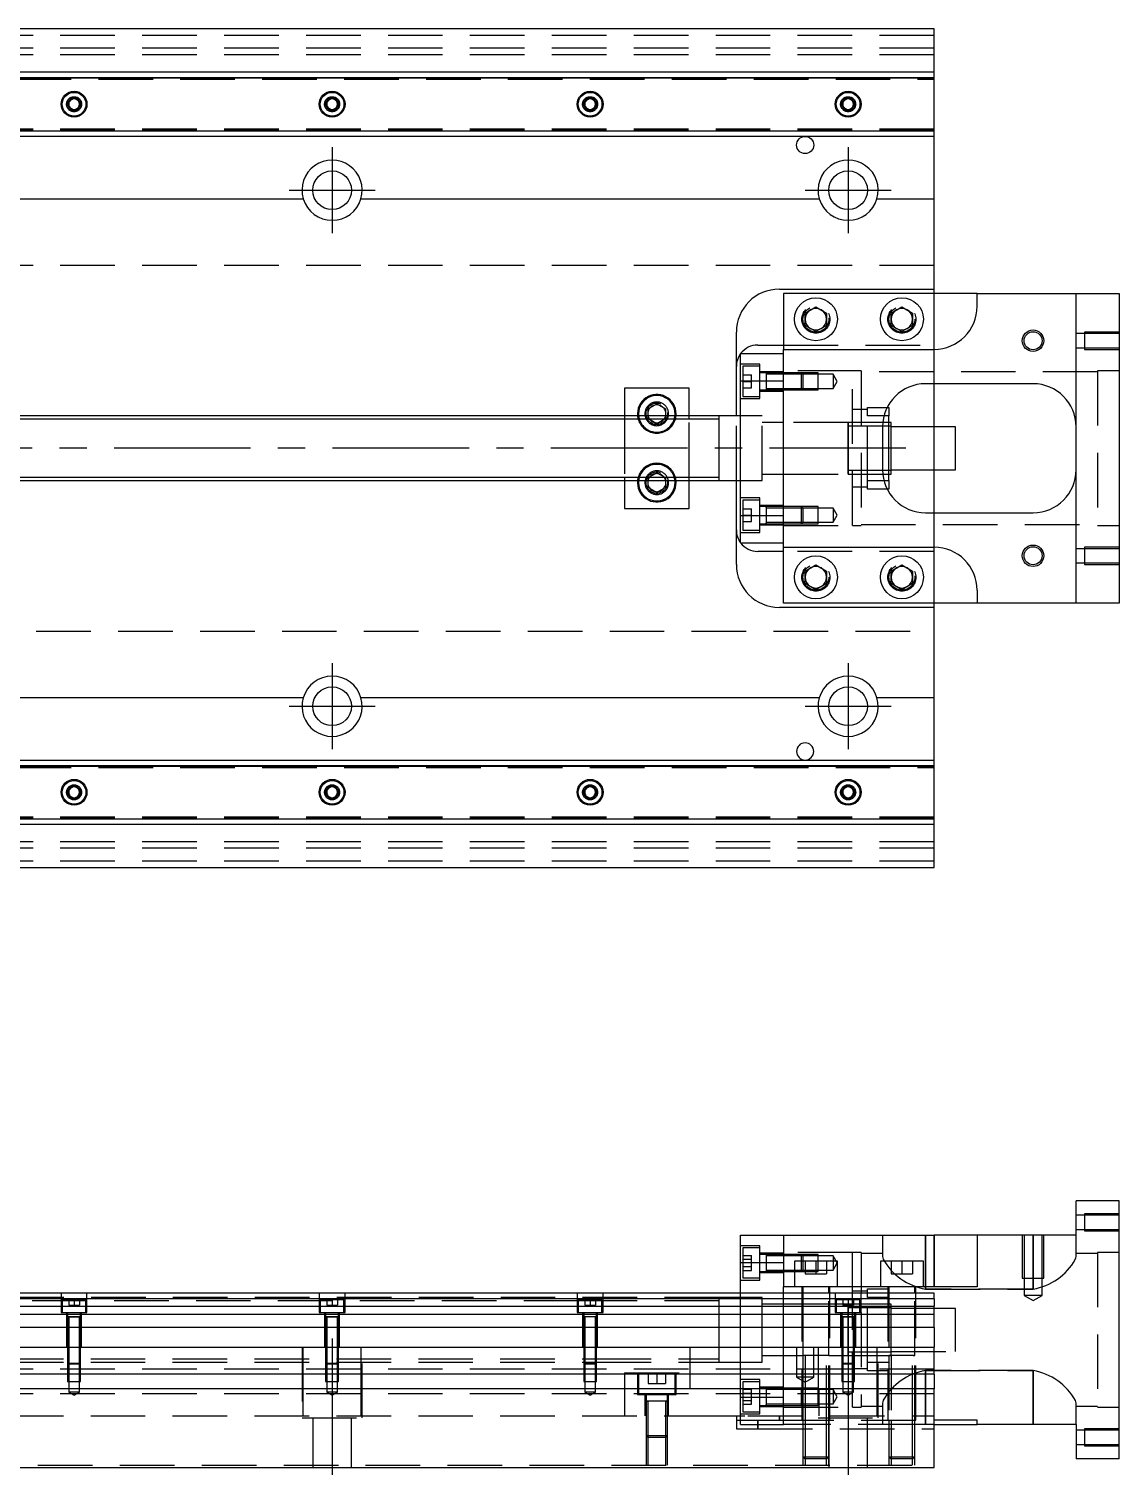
# Model space of a CAD drawing. Extents: x -14 to 891, y -280 to 102.
# Drawn here: x 429.5 to 683, y -239 to 97.5 of the extents above; entities that cross this region are included whole.
import ezdxf

# ---------------------------------------------------------------- set-up
doc = ezdxf.new("R2010")
doc.units = 0
doc.linetypes.add('CENTER', pattern=[50.8, 31.75, -6.35, 6.35, -6.35])
doc.linetypes.add('DASHED', pattern=[19.05, 12.7, -6.35])
doc.layers.get('0').update_dxf_attribs({"linetype": 'CONTINUOUS'})
doc.layers.add('CENTER', color=1, linetype='CENTER')

msp = doc.modelspace()

# ---------------------------------------------------------------- linework, layer by layer
at = {"color": 3, "linetype": 'DASHED'}
for p, q in [((640, 96), (0, 96)), ((640, 93), (0, 93)), ((640, 91.5), (0, 91.5)), ((388.5, 86.1), (640, 86.1)), ((388.5, 85.8), (640, 85.8)), ((420, 86.1147), (640, 86.1147)), ((438.5, 80), (438.516134, 80.21941)), ((498.5, 80), (498.516134, 80.21941)), ((558.5, 80), (558.516134, 80.21941)), ((621.477374, 80.25955), (621.5, 80)), ((640, 74.2), (388.5, 74.2)), ((640, 73.9), (388.5, 73.9)), ((640, 73.8853), (420, 73.8853)), ((640, 42.5), (12.1, 42.5)), ((640, 24), (640, 36)), ((615.477798, 30.364306), (615.5, 30)), ((629.5, 30), (629.520026, 30.346056)), ((675, 26.999994), (675, 23.000006)), ((683, 26.999994), (675, 26.999994)), ((605, 24), (640, 24)), ((640, 23), (640, 24)), ((675, 26.65), (673, 26.65)), ((683, 26.65), (675, 26.65)), ((605, 15.652476), (605, 22)), ((640, 15), (640, 23)), ((673, 23.35), (675, 23.35)), ((675, 23.35), (683, 23.35)), ((675, 23.000006), (683, 23.000006)), ((599.5, 19.55635), (595, 19.55635)), ((595.5, 19.05635), (595.5, 12.05635)), ((599.5, 19.05635), (595.5, 19.05635)), ((595.5, 17.05635), (597.5, 17.05635)), ((597.5, 15.55635), (597.5, 17.05635)), ((599.5, 11.55635), (599.5, 19.55635)), ((605, 17.80635), (599.5, 17.80635)), ((600.9, 17.55635), (599.5, 17.55635)), ((600.9, 17.55635), (600.895, 17.55635)), ((600.9, 17.556354), (600.9, 13.556344)), ((600.9, 17.55635), (600.9, 17.339888)), ((600.905, 17.55635), (600.9, 17.55635)), ((605, 17.55635), (600.9, 17.55635)), ((600.9, 17.339888), (600.9, 13.77281)), ((605, 17.20635), (600.9, 17.20635)), ((621, 18), (605, 18)), ((609.15, 17.55635), (605, 17.55635)), ((609.150006, 17.556344), (605, 17.556344)), ((609.5, 17.20635), (605, 17.20635)), ((609.15, 13.55635), (609.15, 17.55635)), ((609.5, 17.20635), (609.15, 17.55635)), ((613, 17.556344), (609.150006, 17.556344)), ((609.5, 17.20635), (609.5, 13.90635)), ((613, 17.20635), (609.5, 17.20635)), ((613, 13.556354), (613, 17.556344)), ((616.5, 17.20635), (613, 17.20635)), ((616.5, 17.20635), (616.5, 13.90635)), ((617.452628, 15.55635), (616.5, 17.20635)), ((621, -18), (621, 18)), ((623, 18), (621, 18)), ((623, 18), (623, -18)), ((678, 17.75), (623, 17.75)), ((678, 18), (678, -18)), ((683, 18), (678, 18)), ((595.5, 15.55635), (597.5, 15.55635)), ((595.5, 14.05635), (597.5, 14.05635)), ((597.5, 14.05635), (597.5, 15.55635)), ((599.5, 13.55635), (600.9, 13.55635)), ((600.895, 13.55635), (600.9, 13.55635)), ((600.9, 13.90635), (605, 13.90635)), ((600.9, 13.77281), (600.9, 13.55635)), ((600.9, 13.55635), (600.905, 13.55635)), ((600.9, 13.55635), (605, 13.55635)), ((605, 13.90635), (609.5, 13.90635)), ((605, 13.556354), (609.15, 13.556354)), ((605, 13.55635), (609.15, 13.55635)), ((609.15, 13.55635), (609.5, 13.90635)), ((609.15, 13.556354), (613, 13.556354)), ((609.5, 13.90635), (613, 13.90635)), ((613, 13.90635), (616.5, 13.90635)), ((616.5, 13.90635), (617.452628, 15.55635)), ((595, 11.55635), (599.5, 11.55635)), ((595.5, 12.05635), (599.5, 12.05635)), ((599.5, 13.30635), (605, 13.30635)), ((568, 7.5), (568, 6.75)), ((568, 6.75), (568, -6.75)), ((573.5, 6.8453), (573.5, 7.5)), ((573.665064, 6.75), (573.5, 6.8453)), ((575.5, 5.690598), (573.665064, 6.75)), ((577.334936, 6.75), (575.5, 5.690598)), ((577.5, 6.8453), (577.334936, 6.75)), ((577.5, 7.5), (577.5, 6.8453)), ((577.983582, 8.286038), (578, 8)), ((583, 6.75), (583, 7.5)), ((583, -6.75), (583, 6.75)), ((590, 7.5), (589.995, 7.5)), ((590.005, 7.5), (590, 7.5)), ((594, -7.5), (594, 7.5)), ((600, 7.5), (595, 7.5)), ((600, -7.5), (600, 7.5)), ((624.5, 9), (621, 9)), ((624.5, 9.5), (629.069714, 9.5)), ((624.5, 7.5), (624.5, 9.5)), ((624.5, -7.5), (624.5, 7.5)), ((628.317542, 7.5), (624.5, 7.5)), ((605, 6), (600, 6)), ((620, 6), (605, 6)), ((620, 6), (619.995, 6)), ((620, -6.000006), (620, 6.000006)), ((620, 6), (620, -6)), ((620.005, 6), (620, 6)), ((621, 6), (620, 6)), ((621, 5.125), (620, 5.125)), ((624.5, 6), (621, 6)), ((624.5, 5.125), (621, 5.125)), ((628.050126, 6), (624.5, 6)), ((628.000782, 5.125), (624.5, 5.125)), ((640, -5), (640, 5)), ((573.665064, -6.75), (575.5, -5.690598)), ((575.5, -5.690598), (577.334936, -6.75)), ((600, -6), (605, -6)), ((605, -6), (620, -6)), ((619.995, -6), (620, -6)), ((620, -5.125), (621, -5.125)), ((620, -6), (620.005, -6)), ((620, -6), (621, -6)), ((621, -5.125), (624.5, -5.125)), ((621, -6), (624.5, -6)), ((624.5, -5.125), (628.000782, -5.125)), ((624.5, -6), (628.050126, -6)), ((568, -6.75), (568, -7.5)), ((573.5, -6.8453), (573.665064, -6.75)), ((573.5, -7.5), (573.5, -6.8453)), ((577.334936, -6.75), (577.5, -6.8453)), ((577.5, -6.8453), (577.5, -7.5)), ((577.983582, -7.713962), (578, -8)), ((583, -7.5), (583, -6.75)), ((589.995, -7.5), (590, -7.5)), ((590, -7.5), (590.005, -7.5)), ((595, -7.5), (600, -7.5)), ((621, -9), (624.5, -9)), ((624.5, -7.5), (628.317542, -7.5)), ((624.5, -9.5), (624.5, -7.5)), ((629.069714, -9.5), (624.5, -9.5)), ((599.5, -11.55635), (595, -11.55635)), ((595.5, -12.05635), (595.5, -19.05635)), ((599.5, -12.05635), (595.5, -12.05635)), ((599.5, -19.55635), (599.5, -11.55635)), ((605, -13.30635), (599.5, -13.30635)), ((595.5, -14.05635), (597.5, -14.05635)), ((595.5, -15.55635), (597.5, -15.55635)), ((597.5, -15.55635), (597.5, -14.05635)), ((597.5, -17.05635), (597.5, -15.55635)), ((600.9, -13.55635), (599.5, -13.55635)), ((600.9, -13.55635), (600.895, -13.55635)), ((600.9, -13.556344), (600.9, -17.556354)), ((600.9, -13.55635), (600.9, -13.77281)), ((600.9, -13.773058), (600.9, -13.55635)), ((605, -13.55635), (600.9, -13.55635)), ((600.905, -13.55635), (600.9, -13.55635)), ((600.9, -13.77281), (600.9, -17.339888)), ((605, -13.90635), (600.9, -13.90635)), ((609.15, -13.55635), (605, -13.55635)), ((609.15, -13.556352), (605, -13.556354)), ((609.5, -13.90635), (605, -13.90635)), ((605, -22), (605, -15.652476)), ((609.15, -17.55635), (609.15, -13.55635)), ((609.5, -13.90635), (609.15, -13.55635)), ((613, -13.556354), (609.15, -13.556352)), ((609.5, -13.90635), (609.5, -17.20635)), ((613, -13.90635), (609.5, -13.90635)), ((613, -17.556344), (613, -13.556354)), ((616.5, -13.90635), (613, -13.90635)), ((616.5, -13.90635), (616.5, -17.20635)), ((617.452628, -15.55635), (616.5, -13.90635)), ((616.5, -17.20635), (617.452628, -15.55635)), ((640, -23), (640, -15)), ((595, -19.55635), (599.5, -19.55635)), ((595.5, -17.05635), (597.5, -17.05635)), ((595.5, -19.05635), (599.5, -19.05635)), ((599.5, -17.55635), (600.9, -17.55635)), ((599.5, -17.80635), (605, -17.80635)), ((600.895, -17.55635), (600.9, -17.55635)), ((600.9, -17.20635), (605, -17.20635)), ((600.9, -17.55635), (600.9, -17.339682)), ((600.9, -17.339888), (600.9, -17.55635)), ((600.9, -17.55635), (605, -17.55635)), ((600.9, -17.55635), (600.905, -17.55635)), ((605, -17.20635), (609.5, -17.20635)), ((605, -17.556344), (609.15, -17.556346)), ((605, -17.55635), (609.15, -17.55635)), ((605, -18), (621, -18)), ((609.15, -17.55635), (609.5, -17.20635)), ((609.15, -17.556346), (613, -17.556344)), ((609.5, -17.20635), (613, -17.20635)), ((613, -17.20635), (616.5, -17.20635)), ((621, -18), (623, -18)), ((623, -17.75), (678, -17.75)), ((678, -18), (683, -18)), ((640, -24), (640, -23)), ((675, -23.35), (673, -23.35)), ((675, -23.000006), (675, -26.999994)), ((683, -23.000006), (675, -23.000006)), ((683, -23.35), (675, -23.35)), ((640, -24), (605, -24)), ((640, -36), (640, -24)), ((673, -26.65), (675, -26.65)), ((675, -26.65), (683, -26.65)), ((609.5, -30), (609.520026, -29.653944)), ((635.477798, -29.635694), (635.5, -30)), ((675, -26.999994), (683, -26.999994)), ((12.1, -42.5), (640, -42.5)), ((388.5, -73.9), (640, -73.9)), ((420, -73.8853), (640, -73.8853)), ((388.5, -74.2), (640, -74.2)), ((441.477374, -79.74045), (441.5, -80)), ((501.477374, -79.74045), (501.5, -80)), ((561.477374, -79.74045), (561.5, -80)), ((618.5, -80), (618.516134, -79.78059)), ((640, -85.8), (388.5, -85.8)), ((640, -86.1), (388.5, -86.1)), ((640, -86.1147), (420, -86.1147)), ((640, -91.5), (0, -91.5)), ((640, -93), (0, -93)), ((640, -96), (0, -96)), ((675, -177.990006), (675, -181.989994)), ((683, -177.990006), (675, -177.990006)), ((675, -178.34), (673, -178.34)), ((673, -181.64), (675, -181.64)), ((683, -178.34), (675, -178.34)), ((675, -181.64), (683, -181.64)), ((628, -182.99), (628, -187.958778)), ((638, -195.499874), (638, -182.99)), ((638, -182.99), (638, -194.99)), ((640, -182.99), (640, -194.99)), ((660.500006, -182.99), (660.500006, -192.99)), ((660.9, -182.99), (660.9, -192.99)), ((663, -182.99), (663, -195.499874)), ((663, -195.499874), (663, -182.99)), ((665.1, -192.99), (665.1, -182.99)), ((665.499994, -192.99), (665.499994, -182.99)), ((673, -187.958778), (673, -182.99)), ((675, -181.989994), (683, -181.989994)), ((599.5, -185.43365), (595, -185.43365)), ((595.5, -185.93365), (595.5, -189.43365)), ((599.5, -185.93365), (595.5, -185.93365)), ((595.5, -187.7016), (597.5, -187.7016)), ((597.5, -188.567626), (597.5, -187.7016)), ((599.5, -193.43365), (599.5, -185.43365)), ((605, -187.18365), (599.5, -187.18365)), ((600.9, -187.43365), (599.5, -187.43365)), ((600.9, -187.43365), (600.895, -187.43365)), ((600.9, -187.43365), (600.9, -187.650318)), ((600.905, -187.43365), (600.9, -187.43365)), ((605, -187.43365), (600.9, -187.43365)), ((600.9, -187.650318), (600.9, -188.018664)), ((600.9, -188.018664), (600.9, -189.43365)), ((621, -186.99), (605, -186.99)), ((609.15, -187.43365), (605, -187.43365)), ((609.15, -187.433654), (605, -187.433656)), ((609.15, -188.99), (609.15, -187.43365)), ((609.5, -187.78365), (609.15, -187.43365)), ((613, -187.433656), (609.15, -187.433654)), ((609.5, -187.78365), (609.5, -188.99)), ((613, -187.78365), (609.5, -187.78365)), ((613, -188.99), (613, -187.433656)), ((616.5, -187.78365), (613, -187.78365)), ((616.5, -187.78365), (616.5, -191.08365)), ((617.452628, -189.43365), (616.5, -187.78365)), ((621, -194.99), (621, -186.99)), ((623, -186.99), (621, -186.99)), ((623, -186.99), (623, -196.49)), ((628, -187.24), (623, -187.24)), ((628, -187.958778), (628.034792, -188.2257)), ((628.034792, -188.2257), (628.13642, -188.531226)), ((672.823178, -188.624328), (672.954746, -188.26671)), ((672.954746, -188.26671), (673, -187.958778)), ((678, -187.24), (673, -187.24)), ((678, -186.99), (678, -222.99)), ((683, -186.99), (678, -186.99)), ((595.5, -188.567626), (597.5, -188.567626)), ((595.5, -189.43365), (595.5, -192.93365)), ((595.5, -190.299676), (597.5, -190.299676)), ((595.5, -191.165702), (597.5, -191.165702)), ((597.5, -190.299676), (597.5, -188.567626)), ((597.5, -191.165702), (597.5, -190.299676)), ((599.5, -191.43365), (600.9, -191.43365)), ((599.5, -191.68365), (605, -191.68365)), ((600.895, -191.43365), (600.9, -191.43365)), ((600.9, -189.43365), (600.9, -190.84871)), ((600.9, -190.84871), (600.9, -191.216942)), ((600.9, -191.216942), (600.9, -191.43365)), ((600.9, -191.43365), (600.905, -191.43365)), ((600.9, -191.43365), (605, -191.43365)), ((605, -191.433646), (607.5, -191.433646)), ((605, -191.43365), (607.5, -191.43365)), ((607.5, -191.433646), (609.15, -191.433648)), ((607.5, -191.43365), (609.15, -191.43365)), ((609.15, -189.43365), (609.15, -188.99)), ((609.15, -191.43365), (609.15, -189.43365)), ((609.15, -191.43365), (609.5, -191.08365)), ((609.15, -191.433648), (613, -191.433646)), ((609.5, -188.99), (609.5, -189.43365)), ((609.5, -189.43365), (609.5, -191.08365)), ((609.5, -191.08365), (613, -191.08365)), ((610, -188.99), (610, -191.99)), ((612.5, -188.99), (612.5, -191.99)), ((613, -191.433646), (613, -188.99)), ((613, -191.08365), (616.5, -191.08365)), ((615, -188.99), (615, -191.99)), ((616.5, -191.08365), (617.452628, -189.43365)), ((630, -188.99), (630, -191.99)), ((632.5, -188.99), (632.5, -191.99)), ((635, -188.99), (635, -191.99)), ((595, -193.43365), (599.5, -193.43365)), ((595.5, -192.93365), (599.5, -192.93365)), ((609.25, -194.99), (609.25, -225.99)), ((609.5, -194.99), (609.5, -196.49)), ((610, -191.99), (612.5, -191.99)), ((612.5, -191.99), (615, -191.99)), ((615.5, -196.49), (615.5, -194.99)), ((615.75, -225.99), (615.75, -194.99)), ((621, -196.49), (621, -194.99)), ((629.25, -194.99), (629.25, -225.99)), ((629.5, -194.99), (629.5, -196.49)), ((630, -191.99), (632.5, -191.99)), ((632.5, -191.99), (635, -191.99)), ((635.5, -196.49), (635.5, -194.99)), ((635.75, -225.99), (635.75, -194.99)), ((638, -194.99), (638, -195.499874)), ((660.500006, -192.99), (665.499994, -192.99)), ((660.9, -192.99), (660.9, -196.99)), ((665.1, -196.99), (665.1, -192.99)), ((590, -197.49), (413.5, -197.49)), ((557.25, -198.24), (413.5, -198.24)), ((437, -196.49), (437, -200.99)), ((442.75, -197.99), (437.25, -197.99)), ((437.25, -197.99), (437.25, -200.99)), ((438.75, -197.99), (438.75, -199.29)), ((440, -197.99), (440, -199.29)), ((441.25, -197.99), (441.25, -199.29)), ((442.75, -200.99), (442.75, -197.99)), ((443, -200.99), (443, -196.49)), ((497, -196.49), (497, -200.99)), ((502.75, -197.99), (497.25, -197.99)), ((497.25, -197.99), (497.25, -200.99)), ((498.75, -197.99), (498.75, -199.29)), ((500, -197.99), (500, -199.29)), ((501.25, -197.99), (501.25, -199.29)), ((502.75, -200.99), (502.75, -197.99)), ((503, -200.99), (503, -196.49)), ((557, -196.49), (557, -200.99)), ((562.75, -197.99), (557.25, -197.99)), ((557.25, -197.99), (557.25, -200.99)), ((562.75, -198.24), (557.25, -198.24)), ((558.75, -197.99), (558.75, -199.29)), ((560, -197.99), (560, -199.29)), ((561.25, -197.99), (561.25, -199.29)), ((562.75, -200.99), (562.75, -197.99)), ((590, -198.24), (562.75, -198.24)), ((563, -200.99), (563, -196.49)), ((590, -197.49), (589.995, -197.49)), ((590, -204.789932), (590, -197.489994)), ((590, -197.490668), (590, -197.49)), ((595, -197.49), (590, -197.49)), ((590.005, -197.49), (590, -197.49)), ((590, -198.038872), (590, -197.490668)), ((590, -204.78995), (590, -198.038872)), ((595, -208.99), (595, -196.49)), ((600, -197.49), (595, -197.49)), ((600, -204.99), (600, -197.49)), ((605, -208.99), (605, -196.49)), ((609.5, -196.49), (609.5, -208.99)), ((615.5, -210.995), (615.5, -196.49)), ((617, -196.49), (617, -200.99)), ((622.75, -197.99), (617.25, -197.99)), ((617.25, -197.99), (617.25, -200.99)), ((618.75, -197.99), (618.75, -199.29)), ((620, -197.99), (620, -199.29)), ((624.5, -195.99), (621, -195.99)), ((621, -197.99), (621, -196.49)), ((621, -204.99), (621, -197.99)), ((621.25, -197.99), (621.25, -199.29)), ((622.75, -200.99), (622.75, -197.99)), ((623, -200.99), (623, -196.49)), ((624.5, -195.49), (629.5, -195.49)), ((624.5, -196.49), (624.5, -195.49)), ((624.5, -197.49), (624.5, -196.49)), ((629.5, -197.49), (624.5, -197.49)), ((624.5, -212.49), (624.5, -197.49)), ((629.5, -196.49), (629.5, -210.995)), ((635.5, -210.995), (635.5, -196.49)), ((638, -195.499874), (663, -195.499874)), ((663, -195.499874), (638, -195.499874)), ((665.1, -196.99), (660.9, -196.99)), ((660.9, -196.99), (663, -198.202436)), ((663, -198.202436), (665.1, -196.99)), ((437, -200.99), (443, -200.99)), ((438.25, -200.99), (438.25, -208.99)), ((438.5, -200.99), (438.5, -201.99)), ((438.75, -199.29), (440, -199.29)), ((440, -199.29), (441.25, -199.29)), ((441.5, -201.99), (441.5, -200.99)), ((441.75, -208.99), (441.75, -200.99)), ((497, -200.99), (503, -200.99)), ((498.25, -200.99), (498.25, -208.99)), ((498.5, -200.99), (498.5, -201.99)), ((498.75, -199.29), (500, -199.29)), ((500, -199.29), (501.25, -199.29)), ((501.5, -201.99), (501.5, -200.99)), ((501.75, -208.99), (501.75, -200.99)), ((557, -200.99), (563, -200.99)), ((558.25, -200.99), (558.25, -208.99)), ((558.5, -200.99), (558.5, -201.99)), ((558.75, -199.29), (560, -199.29)), ((560, -199.29), (561.25, -199.29)), ((561.5, -201.99), (561.5, -200.99)), ((561.75, -208.99), (561.75, -200.99)), ((605, -198.99), (600, -198.99)), ((609.5, -198.99), (605, -198.99)), ((615.5, -198.99), (609.5, -198.99)), ((617.25, -198.99), (615.5, -198.99)), ((617, -200.99), (623, -200.99)), ((620.005, -198.99), (617.25, -198.99)), ((618.25, -200.99), (618.25, -208.99)), ((618.5, -200.99), (618.5, -201.99)), ((618.75, -199.29), (620, -199.29)), ((621, -198.99), (619.995, -198.99)), ((620, -210.990006), (620, -198.989994)), ((620, -198.99), (620, -204.789946)), ((620, -199.664966), (620, -198.99)), ((620, -199.29), (621.25, -199.29)), ((620, -199.865), (620, -210.115)), ((621, -199.865), (620, -199.865)), ((622.75, -198.99), (621, -198.99)), ((622.75, -199.865), (621, -199.865)), ((621.5, -201.99), (621.5, -200.99)), ((621.75, -208.99), (621.75, -200.99)), ((624.5, -198.99), (622.75, -198.99)), ((624.5, -199.865), (622.75, -199.865)), ((623, -200.99), (623, -222.99)), ((629.5, -198.99), (624.5, -198.99)), ((629.5, -199.865), (624.5, -199.865)), ((630, -198.99), (629.5, -198.99)), ((630, -199.865), (629.5, -199.865)), ((630, -204.99), (630, -198.99)), ((635.5, -199.99), (630, -199.99)), ((640, -199.99), (635.5, -199.99)), ((645, -199.99), (640, -199.99)), ((645, -204.99), (645, -199.99)), ((441.500006, -201.99), (438.499994, -201.99)), ((438.5, -201.985), (438.5, -201.99)), ((438.5, -201.99), (438.62467, -201.99)), ((438.624678, -201.99), (438.5, -201.99)), ((438.5, -201.99), (438.5, -201.995)), ((438.5, -201.99), (438.5, -208.99)), ((438.62467, -201.99), (441.375392, -201.99)), ((439.998804, -201.99), (438.624678, -201.99)), ((438.75, -201.99), (438.75, -208.99)), ((441.37533, -201.99), (439.998804, -201.99)), ((441.25, -208.99), (441.25, -201.99)), ((441.5, -201.99), (441.37533, -201.99)), ((441.375392, -201.99), (441.5, -201.99)), ((441.5, -201.99), (441.5, -201.985)), ((441.5, -201.995), (441.5, -201.99)), ((441.5, -208.99), (441.5, -201.99)), ((501.500006, -201.99), (498.499994, -201.99)), ((498.5, -201.985), (498.5, -201.99)), ((498.5, -201.99), (498.62467, -201.99)), ((498.624678, -201.99), (498.5, -201.99)), ((498.5, -201.99), (498.5, -201.995)), ((498.5, -201.99), (498.5, -208.99)), ((498.62467, -201.99), (501.375392, -201.99)), ((499.998804, -201.99), (498.624678, -201.99)), ((498.75, -201.99), (498.75, -208.99)), ((501.37533, -201.99), (499.998804, -201.99)), ((501.25, -208.99), (501.25, -201.99)), ((501.5, -201.99), (501.37533, -201.99)), ((501.375392, -201.99), (501.5, -201.99)), ((501.5, -201.99), (501.5, -201.985)), ((501.5, -201.995), (501.5, -201.99)), ((501.5, -208.99), (501.5, -201.99)), ((561.500006, -201.99), (558.499994, -201.99)), ((558.5, -201.985), (558.5, -201.99)), ((558.624678, -201.99), (558.5, -201.99)), ((558.5, -201.99), (558.5, -208.99)), ((558.5, -201.99), (558.5, -201.995)), ((559.998804, -201.99), (558.624678, -201.99)), ((558.75, -201.99), (558.75, -208.99)), ((561.37533, -201.99), (559.998804, -201.99)), ((561.25, -208.99), (561.25, -201.99)), ((561.5, -201.99), (561.37533, -201.99)), ((561.5, -201.99), (561.5, -201.985)), ((561.5, -208.99), (561.5, -201.99)), ((561.5, -201.995), (561.5, -201.99)), ((590, -208.99), (590, -204.789932)), ((590, -205.190038), (590, -204.78995)), ((590, -208.99023), (590, -205.190038)), ((600, -208.99), (600, -204.99)), ((621.500006, -201.99), (618.499994, -201.99)), ((619.998804, -201.99), (618.499994, -201.99)), ((618.5, -201.985), (618.5, -201.99)), ((618.5, -201.99), (618.62467, -201.99)), ((618.624678, -201.99), (618.5, -201.99)), ((618.5, -201.99), (618.5, -201.995)), ((618.5, -201.99), (618.5, -208.99)), ((618.62467, -201.99), (621.375392, -201.99)), ((619.998804, -201.99), (618.624678, -201.99)), ((618.75, -201.99), (618.75, -208.99)), ((621.500006, -201.99), (619.998804, -201.99)), ((621.37533, -201.99), (619.998804, -201.99)), ((620, -204.789946), (620, -210.99)), ((621, -222.99), (621, -204.99)), ((621.25, -208.99), (621.25, -201.99)), ((621.5, -201.99), (621.37533, -201.99)), ((621.375392, -201.99), (621.5, -201.99)), ((621.5, -201.99), (621.5, -201.985)), ((621.5, -201.995), (621.5, -201.99)), ((621.5, -208.99), (621.5, -201.99)), ((630, -210.99), (630, -204.99)), ((645, -209.99), (645, -204.99)), ((386.708204, -211.74), (558.5, -211.74)), ((438.5, -208.99), (438.5, -212.74)), ((438.500006, -208.99), (438.500002, -212.74)), ((438.75, -208.99), (438.75, -212.99)), ((441.25, -212.99), (441.25, -208.99)), ((441.499998, -212.74), (441.499994, -208.99)), ((441.5, -212.74), (441.5, -208.99)), ((493, -208.99), (493, -225.49)), ((493.291796, -215.29), (493.291796, -208.99)), ((498.5, -208.99), (498.5, -212.74)), ((498.500006, -208.99), (498.500002, -212.74)), ((498.75, -208.99), (498.75, -212.99)), ((501.25, -212.99), (501.25, -208.99)), ((501.499998, -212.74), (501.499994, -208.99)), ((501.5, -212.74), (501.5, -208.99)), ((506.708204, -208.99), (506.708204, -215.29)), ((507, -225.49), (507, -208.99)), ((558.5, -208.99), (558.5, -212.74)), ((558.5, -211.74), (558.75, -211.74)), ((558.500006, -208.99), (558.500006, -212.740006)), ((558.75, -208.99), (558.75, -212.99)), ((558.75, -211.74), (561.25, -211.74)), ((561.25, -212.99), (561.25, -208.99)), ((561.25, -211.74), (561.5, -211.74)), ((561.499994, -212.740006), (561.499994, -208.99)), ((561.5, -212.74), (561.5, -208.99)), ((561.5, -211.74), (583.291796, -211.74)), ((583.291796, -215.29), (583.291796, -208.99)), ((583.291796, -211.74), (590, -211.74)), ((590, -212.490006), (590, -208.99)), ((590, -211.941128), (590, -208.99023)), ((590, -212.49), (590, -211.941128)), ((595, -215.29), (595, -208.99)), ((600, -212.49), (600, -208.99)), ((600, -210.99), (605, -210.99)), ((605, -215.29), (605, -208.99)), ((605, -210.99), (609.39999, -210.99)), ((608, -208.99), (608, -215.99)), ((609.39999, -210.99), (609.5, -210.99)), ((615.500006, -210.99), (609.499994, -210.99)), ((609.5, -208.99), (609.5, -210.99)), ((609.5, -210.985), (609.5, -210.99)), ((609.849602, -210.99), (609.5, -210.99)), ((609.5, -210.99), (609.5, -210.995)), ((609.5, -210.99), (609.5, -215.29)), ((615.15035, -210.99), (609.849602, -210.99)), ((610, -210.99), (610, -215.29)), ((612, -215.99), (612, -208.99)), ((613, -208.99), (613, -225.49)), ((615, -225.99), (615, -210.99)), ((615.5, -210.99), (615.15035, -210.99)), ((615.5, -225.99), (615.5, -210.985)), ((615.500006, -210.99), (615.60001, -210.99)), ((615.60001, -210.99), (620.005, -210.99)), ((618.5, -208.99), (618.5, -212.74)), ((618.500006, -208.99), (618.500006, -212.740006)), ((618.75, -208.99), (618.75, -212.99)), ((619.995, -210.99), (629.39999, -210.99)), ((620, -210.990006), (620, -210.115)), ((620, -210.115), (630, -210.115)), ((620.005, -210.99), (629.5, -210.99)), ((621.25, -212.99), (621.25, -208.99)), ((621.499994, -212.740006), (621.499994, -208.99)), ((621.5, -212.74), (621.5, -208.99)), ((626.708204, -208.99), (626.708204, -215.29)), ((627, -225.49), (627, -208.99)), ((629.39999, -210.99), (629.5, -210.99)), ((629.5, -210.985), (629.5, -225.99)), ((629.5, -210.99), (629.84965, -210.99)), ((629.849602, -210.99), (629.5, -210.99)), ((635.15035, -210.99), (629.849602, -210.99)), ((630, -209.99), (645, -209.99)), ((630, -210.99), (630, -225.99)), ((635, -225.99), (635, -210.99)), ((635.150204, -210.99), (635.5, -210.99)), ((635.5, -210.99), (635.15035, -210.99)), ((635.5, -225.99), (635.5, -210.985)), ((640, -214.14), (0, -214.14)), ((386.708204, -212.49), (558.5, -212.49)), ((438.5, -212.74), (441.5, -212.74)), ((438.5, -212.74), (438.75, -212.99)), ((438.500002, -212.74), (438.500006, -215.29)), ((438.500006, -215.29), (438.500006, -216.99)), ((441.25, -212.99), (438.75, -212.99)), ((438.75, -212.99), (438.75, -216.99)), ((441.25, -212.99), (441.5, -212.74)), ((441.25, -216.99), (441.25, -212.99)), ((441.499994, -215.29), (441.499998, -212.74)), ((441.499994, -216.99), (441.499994, -215.29)), ((493.291796, -218.69), (493.291796, -215.29)), ((498.5, -212.74), (501.5, -212.74)), ((498.5, -212.74), (498.75, -212.99)), ((498.500002, -212.74), (498.500006, -215.29)), ((498.500006, -215.29), (498.500006, -216.99)), ((501.25, -212.99), (498.75, -212.99)), ((498.75, -212.99), (498.75, -216.99)), ((501.25, -212.99), (501.5, -212.74)), ((501.25, -216.99), (501.25, -212.99)), ((501.499994, -215.29), (501.499998, -212.74)), ((501.499994, -216.99), (501.499994, -215.29)), ((506.708204, -215.29), (506.708204, -218.69)), ((558.5, -212.49), (558.75, -212.49)), ((558.5, -212.74), (561.5, -212.74)), ((558.5, -212.74), (558.75, -212.99)), ((558.500006, -212.740006), (558.500006, -215.29)), ((558.500006, -215.29), (558.500006, -216.99)), ((558.75, -212.49), (561.25, -212.49)), ((561.25, -212.99), (558.75, -212.99)), ((558.75, -212.99), (558.75, -216.99)), ((561.25, -212.49), (561.5, -212.49)), ((561.25, -212.99), (561.5, -212.74)), ((561.25, -216.99), (561.25, -212.99)), ((561.499994, -215.29), (561.499994, -212.740006)), ((561.499994, -216.99), (561.499994, -215.29)), ((561.5, -212.49), (583.291796, -212.49)), ((568, -214.99), (568, -215.29)), ((568, -214.99), (583, -214.99)), ((568, -215.29), (568, -218.69)), ((571, -214.99), (571, -219.99)), ((571.25, -214.99), (571.25, -215.29)), ((571.25, -215.29), (571.25, -218.69)), ((573.5, -214.99), (573.5, -217.49)), ((575.5, -214.99), (575.5, -217.49)), ((577.5, -214.99), (577.5, -217.49)), ((579.75, -215.29), (579.75, -214.99)), ((579.75, -218.69), (579.75, -215.29)), ((580, -219.99), (580, -214.99)), ((583.291796, -212.49), (590, -212.49)), ((583.291796, -218.69), (583.291796, -215.29)), ((589.995, -212.49), (590, -212.49)), ((590, -212.49), (595, -212.49)), ((590, -212.49), (590.005, -212.49)), ((595, -212.49), (596.708204, -212.49)), ((595, -218.69), (595, -215.29)), ((596.708204, -212.49), (600, -212.49)), ((605, -218.69), (605, -215.29)), ((609.5, -215.29), (609.5, -218.69)), ((610, -215.29), (610, -218.69)), ((618.5, -212.74), (621.5, -212.74)), ((618.5, -212.74), (618.75, -212.99)), ((618.500006, -212.740006), (618.500006, -215.29)), ((618.500006, -215.29), (618.500006, -216.99)), ((621.25, -212.99), (618.75, -212.99)), ((618.75, -212.99), (618.75, -216.99)), ((621, -213.99), (624.5, -213.99)), ((621.25, -212.99), (621.5, -212.74)), ((621.25, -216.99), (621.25, -212.99)), ((621.499994, -215.29), (621.499994, -212.740006)), ((621.499994, -216.99), (621.499994, -215.29)), ((624.5, -212.49), (629.5, -212.49)), ((624.5, -214.49), (624.5, -212.49)), ((629.5, -214.49), (624.5, -214.49)), ((626.708204, -215.29), (626.708204, -218.69)), ((663, -214.480126), (638, -214.480126)), ((638, -214.480126), (663, -214.480126)), ((638, -226.99), (638, -214.480126)), ((638, -214.480126), (638, -225.99)), ((663, -214.480126), (663, -226.99)), ((663, -226.99), (663, -214.480126)), ((438.500006, -216.99), (441.499994, -216.99)), ((438.75, -216.99), (438.75, -219.49)), ((441.25, -219.49), (441.25, -216.99)), ((493.291796, -224.99), (493.291796, -218.69)), ((498.500006, -216.99), (501.499994, -216.99)), ((498.75, -216.99), (498.75, -219.49)), ((501.25, -219.49), (501.25, -216.99)), ((506.708204, -218.69), (506.708204, -224.99)), ((558.500006, -216.99), (561.499994, -216.99)), ((558.75, -216.99), (558.75, -219.49)), ((561.25, -219.49), (561.25, -216.99)), ((568, -218.69), (568, -224.99)), ((571.25, -218.69), (571.25, -219.99)), ((573.5, -217.49), (575.5, -217.49)), ((575.5, -217.49), (577.5, -217.49)), ((579.75, -219.99), (579.75, -218.69)), ((599.5, -216.54635), (595, -216.54635)), ((595, -220.642476), (595, -218.69)), ((595.5, -217.04635), (595.5, -218.69)), ((596.708204, -217.04635), (595.5, -217.04635)), ((595.5, -218.69), (595.5, -220.54635)), ((599.5, -217.04635), (596.708204, -217.04635)), ((599.5, -224.54635), (599.5, -216.54635)), ((605, -218.29635), (599.5, -218.29635)), ((600.9, -218.54635), (599.5, -218.54635)), ((600.9, -218.54635), (600.895, -218.54635)), ((600.9, -218.54635), (600.9, -218.689586)), ((605, -218.54635), (600.9, -218.54635)), ((600.905, -218.54635), (600.9, -218.54635)), ((600.9, -218.689586), (600.9, -218.763016)), ((609.15, -218.54635), (605, -218.54635)), ((609.15, -218.546352), (605, -218.546354)), ((605, -225.99), (605, -218.69)), ((612, -215.99), (608, -215.99)), ((608, -215.99), (610, -217.1447)), ((609.15, -218.69), (609.15, -218.54635)), ((609.29365, -218.69), (609.15, -218.54635)), ((609.5, -218.546354), (609.15, -218.546352)), ((609.15, -220.54635), (609.15, -218.69)), ((609.5, -218.89635), (609.29365, -218.69)), ((610, -218.546354), (609.5, -218.546354)), ((609.5, -218.69), (609.5, -225.99)), ((610, -217.1447), (612, -215.99)), ((613, -218.546354), (610, -218.546354)), ((610, -218.69), (610, -225.99)), ((613, -222.546344), (613, -218.546354)), ((613.291796, -224.99), (613.291796, -218.69)), ((618.500006, -216.99), (621.499994, -216.99)), ((618.75, -216.99), (618.75, -219.49)), ((621.25, -219.49), (621.25, -216.99)), ((626.708204, -218.69), (626.708204, -224.99)), ((640, -219.84), (0, -219.84)), ((441.25, -219.49), (438.75, -219.49)), ((438.75, -219.49), (440, -220.211688)), ((440, -220.211688), (441.25, -219.49)), ((501.25, -219.49), (498.75, -219.49)), ((498.75, -219.49), (500, -220.211688)), ((500, -220.211688), (501.25, -219.49)), ((561.25, -219.49), (558.75, -219.49)), ((558.75, -219.49), (560, -220.211688)), ((560, -220.211688), (561.25, -219.49)), ((571, -219.99), (580, -219.99)), ((572.75, -219.99), (572.75, -224.99)), ((578.000006, -221.59), (572.999994, -221.59)), ((573, -219.99), (573, -221.595)), ((573, -221.585), (573, -224.99)), ((573, -221.59), (573.257448, -221.59)), ((573.257468, -221.59), (573, -221.59)), ((577.742552, -221.59), (573.257468, -221.59)), ((573.4, -221.59), (573.4, -224.99)), ((577.6, -224.99), (577.6, -221.59)), ((578, -221.59), (577.742552, -221.59)), ((577.742602, -221.59), (578, -221.59)), ((578, -221.595), (578, -219.99)), ((578, -224.99), (578, -221.585)), ((578.25, -224.99), (578.25, -219.99)), ((595, -226.99), (595, -220.642476)), ((595, -220.642476), (605, -220.642476)), ((595.5, -218.814298), (597.5, -218.814298)), ((595.5, -219.680324), (597.5, -219.680324)), ((595.5, -220.54635), (595.5, -224.04635)), ((595.5, -221.412374), (597.5, -221.412374)), ((597.5, -219.680324), (597.5, -218.814298)), ((597.5, -221.412374), (597.5, -219.680324)), ((597.5, -222.2784), (597.5, -221.412374)), ((600.9, -218.763016), (600.9, -219.131362)), ((605, -218.89635), (600.9, -218.89635)), ((600.9, -219.13136), (600.9, -220.406302)), ((600.9, -219.131362), (600.9, -220.54635)), ((600.9, -220.54635), (600.9, -221.961408)), ((600.9, -220.686396), (600.9, -221.961412)), ((600.9, -221.961408), (600.9, -222.32964)), ((609.5, -218.89635), (605, -218.89635)), ((609.15, -222.54635), (609.15, -220.54635)), ((613, -218.89635), (609.5, -218.89635)), ((616.5, -218.89635), (613, -218.89635)), ((616.5, -218.89635), (616.5, -222.19635)), ((617.452628, -220.54635), (616.5, -218.89635)), ((616.5, -222.19635), (617.452628, -220.54635)), ((621.25, -219.49), (618.75, -219.49)), ((618.75, -219.49), (620, -220.211688)), ((620, -220.211688), (621.25, -219.49)), ((628.045254, -221.71329), (628, -222.021222)), ((628, -222.021222), (628, -226.99)), ((628.176822, -221.355672), (628.045254, -221.71329)), ((672.965208, -221.7543), (672.86358, -221.448774)), ((673, -222.021222), (672.965208, -221.7543)), ((673, -226.99), (673, -222.021222)), ((386.708204, -224.99), (583.291796, -224.99)), ((573, -224.99), (573, -229.59)), ((573.000006, -224.99), (573.000002, -229.59)), ((573.4, -224.99), (573.4, -229.99)), ((577.6, -229.99), (577.6, -224.99)), ((577.999998, -229.59), (577.999994, -224.99)), ((578, -229.59), (578, -224.99)), ((583.291796, -224.99), (596.708204, -224.99)), ((594, -224.99), (594, -225.99)), ((595, -224.54635), (599.5, -224.54635)), ((595.5, -222.2784), (597.5, -222.2784)), ((595.5, -224.04635), (599.5, -224.04635)), ((596.708204, -224.99), (640, -224.99)), ((599.5, -222.54635), (600.905, -222.54635)), ((599.5, -222.79635), (605, -222.79635)), ((600.895, -222.54635), (605, -222.546346)), ((600.9, -222.19635), (605, -222.19635)), ((600.9, -222.32964), (600.9, -222.54635)), ((600.9, -222.54635), (600.9, -222.329682)), ((604, -225.99), (604, -224.99)), ((604, -224.99), (604, -225.99)), ((605, -222.19635), (609.5, -222.19635)), ((605, -222.19635), (609.5, -222.19635)), ((605, -222.546344), (609.15, -222.546346)), ((605, -222.546346), (609.15, -222.54635)), ((605, -222.99), (621, -222.99)), ((605, -222.99), (621, -222.99)), ((609.15, -222.54635), (609.5, -222.19635)), ((609.15, -222.546346), (613, -222.546344)), ((609.5, -222.19635), (613, -222.19635)), ((613, -222.19635), (616.5, -222.19635)), ((621, -222.99), (623, -222.99)), ((623, -222.74), (628, -222.74)), ((673, -222.74), (678, -222.74)), ((678, -222.99), (683, -222.99)), ((493, -225.49), (507, -225.49)), ((495.5, -225.49), (495.5, -236.99)), ((504.5, -236.99), (504.5, -225.49)), ((594, -225.99), (604, -225.99)), ((594, -225.99), (594, -227.99)), ((594, -227.99), (599, -227.99)), ((595, -226.99), (605, -226.99)), ((599, -227.99), (599, -225.99)), ((599, -225.99), (599, -227.99)), ((599, -227.99), (640, -227.99)), ((604, -225.99), (640, -225.99)), ((605, -226.99), (605, -225.99)), ((635, -226.99), (605, -226.99)), ((609.5, -225.99), (609.5, -234.49)), ((609.500006, -225.99), (609.500002, -234.49)), ((610, -225.99), (610, -234.99)), ((613, -225.49), (627, -225.49)), ((615, -234.99), (615, -225.99)), ((615.499998, -234.49), (615.499994, -225.99)), ((615.5, -225.49), (615.5, -236.99)), ((615.5, -234.49), (615.5, -225.99)), ((624.5, -236.99), (624.5, -225.49)), ((629.5, -225.99), (629.5, -234.49)), ((629.500006, -225.99), (629.500002, -234.49)), ((630, -225.99), (630, -234.99)), ((635, -234.99), (635, -225.99)), ((635.5, -226.99), (635, -226.99)), ((635.499998, -234.49), (635.499994, -225.99)), ((635.5, -234.49), (635.5, -225.99)), ((640, -226.99), (635.5, -226.99)), ((638, -225.99), (638, -226.99)), ((675, -228.34), (673, -228.34)), ((675, -227.990006), (675, -231.989994)), ((683, -227.990006), (675, -227.990006)), ((683, -228.34), (675, -228.34)), ((573, -229.59), (578, -229.59)), ((573, -229.59), (573.4, -229.99)), ((573.000002, -229.59), (573.000006, -236.49)), ((577.6, -229.99), (573.4, -229.99)), ((573.4, -229.99), (573.4, -236.49)), ((577.6, -229.99), (578, -229.59)), ((577.6, -236.49), (577.6, -229.99)), ((577.999994, -236.49), (577.999998, -229.59)), ((673, -231.64), (675, -231.64)), ((675, -231.64), (683, -231.64)), ((675, -231.989994), (683, -231.989994)), ((609.5, -234.49), (615.5, -234.49)), ((609.5, -234.49), (610, -234.99)), ((609.500002, -234.49), (609.500006, -236.49)), ((615, -234.99), (610, -234.99)), ((610, -234.99), (610, -236.49)), ((615, -234.99), (615.5, -234.49)), ((615, -236.49), (615, -234.99)), ((615.499994, -236.49), (615.499998, -234.49)), ((629.5, -234.49), (635.5, -234.49)), ((629.5, -234.49), (630, -234.99)), ((629.500002, -234.49), (629.500006, -236.49)), ((635, -234.99), (630, -234.99)), ((630, -234.99), (630, -236.49)), ((635, -234.99), (635.5, -234.49)), ((635, -236.49), (635, -234.99)), ((635.499994, -236.49), (635.499998, -234.49)), ((12.499994, -236.49), (640, -236.49))]:
    msp.add_line(p, q, dxfattribs=at)
at = {"color": 7, "linetype": 'CONTINUOUS'}
for p, q in [((640, 97.5), (420, 97.5)), ((640, 87.5), (640, 97.5)), ((420, 87.5), (640, 87.5)), ((640, 86.247728), (640, 87.5)), ((420, 86.247728), (640, 86.247728)), ((640, 73.752272), (640, 86.247728)), ((438.75, 80.721688), (440, 81.443376)), ((440, 81.443376), (441.25, 80.721688)), ((498.75, 80.721688), (500, 81.443376)), ((500, 81.443376), (501.25, 80.721688)), ((558.75, 80.721688), (560, 81.443376)), ((560, 81.443376), (561.25, 80.721688)), ((618.75, 80.721688), (620, 81.443376)), ((620, 81.443376), (621.25, 80.721688)), ((438.75, 79.278312), (438.75, 80.721688)), ((440, 78.556624), (438.75, 79.278312)), ((441.25, 79.278312), (440, 78.556624)), ((441.25, 80.721688), (441.25, 79.278312)), ((498.75, 79.278312), (498.75, 80.721688)), ((500, 78.556624), (498.75, 79.278312)), ((501.25, 79.278312), (500, 78.556624)), ((501.25, 80.721688), (501.25, 79.278312)), ((558.75, 79.278312), (558.75, 80.721688)), ((560, 78.556624), (558.75, 79.278312)), ((561.25, 79.278312), (560, 78.556624)), ((561.25, 80.721688), (561.25, 79.278312)), ((618.75, 79.278312), (618.75, 80.721688)), ((620, 78.556624), (618.75, 79.278312)), ((621.25, 79.278312), (620, 78.556624)), ((621.25, 80.721688), (621.25, 79.278312)), ((640, 73.752272), (420, 73.752272)), ((640, 72.5), (420, 72.5)), ((640, 72.5), (640, 73.752272)), ((640, 58), (640, 72.5)), ((420, 58), (493.291796, 58)), ((506.708204, 58), (613.291796, 58)), ((626.708204, 58), (640, 58)), ((640, 37), (640, 58)), ((604, 37), (640, 37)), ((605, 36), (605, 23)), ((650, 36), (605, 36)), ((640, 36), (640, 37)), ((650, 33), (650, 36)), ((650, 36), (673, 36)), ((673, -36), (673, 36)), ((673, 36), (683, 36)), ((683, 36), (683, -36)), ((610, 31.443376), (612.5, 32.886752)), ((610, 28.556624), (610, 31.443376)), ((612.5, 32.886752), (615, 31.443376)), ((615, 31.443376), (615, 28.556624)), ((630, 31.443376), (632.5, 32.886752)), ((630, 28.556624), (630, 31.443376)), ((632.5, 32.886752), (635, 31.443376)), ((635, 31.443376), (635, 28.556624)), ((594, 7.5), (594, 27)), ((612.5, 27.113248), (610, 28.556624)), ((615, 28.556624), (612.5, 27.113248)), ((632.5, 27.113248), (630, 28.556624)), ((635, 28.556624), (632.5, 27.113248)), ((599, 24), (605, 24)), ((595, 22), (605, 22)), ((595, 15.652476), (595, 22)), ((605, 15.652476), (605, 23)), ((605, 23), (640, 23)), ((583, 14), (568, 14)), ((568, 14), (568, 7.5)), ((583, 7.5), (583, 14)), ((595, 15.652476), (605, 15.652476)), ((595, -15.652476), (595, 15.652476)), ((605, -15.652476), (605, 15.652476)), ((605, -15.652476), (605, 15.652476)), ((663, 15), (638, 15)), ((640, 5), (640, 15)), ((573.5, 9.1547), (575.5, 10.309402)), ((575.5, 10.309402), (577.5, 9.1547)), ((590, 7.5), (420, 7.5)), ((573.5, 7.5), (573.5, 9.1547)), ((577.5, 9.1547), (577.5, 7.5)), ((590, -7.500006), (590, 7.500006)), ((595, 7.5), (590, 7.5)), ((629.5, 7.5), (628.317542, 7.5)), ((629.069714, 9.5), (629.5, 9.5)), ((629.5, 9.5), (629.5, 7.5)), ((629.5, -7.5), (629.5, 7.5)), ((628, 5), (628, -5)), ((629.5, 5.125), (628.000782, 5.125)), ((629.5, 6), (628.050126, 6)), ((630, 6), (629.5, 6)), ((630, 5.125), (629.5, 5.125)), ((630, -6), (630, 6)), ((645, 5), (630, 5)), ((645, -5), (645, 5)), ((628.000782, -5.125), (629.5, -5.125)), ((628.050126, -6), (629.5, -6)), ((629.5, -5.125), (630, -5.125)), ((629.5, -6), (630, -6)), ((630, -5), (645, -5)), ((640, -15), (640, -5)), ((420, -7.5), (590, -7.5)), ((568, -7.5), (568, -14)), ((573.5, -9.1547), (573.5, -7.5)), ((575.5, -10.309402), (573.5, -9.1547)), ((577.5, -9.1547), (575.5, -10.309402)), ((577.5, -7.5), (577.5, -9.1547)), ((583, -14), (583, -7.5)), ((590, -7.5), (595, -7.5)), ((594, -27), (594, -7.5)), ((628.317542, -7.5), (629.5, -7.5)), ((629.5, -9.5), (629.069714, -9.5)), ((629.5, -7.5), (629.5, -9.5)), ((568, -14), (583, -14)), ((595, -15.652476), (605, -15.652476)), ((595, -22), (595, -15.652476)), ((600.9, -13.556344), (600.9, -17.556354)), ((605, -23), (605, -15.652476)), ((638, -15), (663, -15)), ((595, -22), (605, -22)), ((605, -23), (640, -23)), ((605, -36), (605, -23)), ((605, -24), (599, -24)), ((610, -28.556624), (612.5, -27.113248)), ((610, -31.443376), (610, -28.556624)), ((612.5, -27.113248), (615, -28.556624)), ((615, -28.556624), (615, -31.443376)), ((630, -28.556624), (632.5, -27.113248)), ((630, -31.443376), (630, -28.556624)), ((632.5, -27.113248), (635, -28.556624)), ((635, -28.556624), (635, -31.443376)), ((612.5, -32.886752), (610, -31.443376)), ((615, -31.443376), (612.5, -32.886752)), ((632.5, -32.886752), (630, -31.443376)), ((635, -31.443376), (632.5, -32.886752)), ((650, -33), (650, -36)), ((640, -37), (604, -37)), ((650, -36), (605, -36)), ((640, -37), (640, -36)), ((640, -58), (640, -37)), ((673, -36), (650, -36)), ((683, -36), (673, -36)), ((493.291796, -58), (420, -58)), ((613.291796, -58), (506.708204, -58)), ((640, -58), (626.708204, -58)), ((640, -72.5), (640, -58)), ((420, -72.5), (640, -72.5)), ((420, -73.752272), (640, -73.752272)), ((640, -73.752272), (640, -72.5)), ((640, -86.247728), (640, -73.752272)), ((438.75, -79.278312), (440, -78.556624)), ((438.75, -80.721688), (438.75, -79.278312)), ((440, -81.443376), (438.75, -80.721688)), ((440, -78.556624), (441.25, -79.278312)), ((441.25, -80.721688), (440, -81.443376)), ((441.25, -79.278312), (441.25, -80.721688)), ((498.75, -79.278312), (500, -78.556624)), ((498.75, -80.721688), (498.75, -79.278312)), ((500, -81.443376), (498.75, -80.721688)), ((500, -78.556624), (501.25, -79.278312)), ((501.25, -80.721688), (500, -81.443376)), ((501.25, -79.278312), (501.25, -80.721688)), ((558.75, -79.278312), (560, -78.556624)), ((558.75, -80.721688), (558.75, -79.278312)), ((560, -81.443376), (558.75, -80.721688)), ((560, -78.556624), (561.25, -79.278312)), ((561.25, -80.721688), (560, -81.443376)), ((561.25, -79.278312), (561.25, -80.721688)), ((618.75, -79.278312), (620, -78.556624)), ((618.75, -80.721688), (618.75, -79.278312)), ((620, -81.443376), (618.75, -80.721688)), ((620, -78.556624), (621.25, -79.278312)), ((621.25, -80.721688), (620, -81.443376)), ((621.25, -79.278312), (621.25, -80.721688)), ((640, -86.247728), (420, -86.247728)), ((640, -87.5), (640, -86.247728)), ((640, -87.5), (420, -87.5)), ((640, -97.5), (640, -87.5)), ((420, -97.5), (640, -97.5)), ((673, -182.99), (673, -174.99)), ((683, -174.99), (673, -174.99)), ((683, -234.99), (683, -174.99)), ((595, -182.99), (605, -182.99)), ((595, -189.337524), (595, -182.99)), ((605, -182.99), (605, -194.99)), ((605, -182.99), (640, -182.99)), ((640, -194.99), (640, -182.99)), ((650, -182.99), (640, -182.99)), ((650, -182.99), (650, -194.99)), ((673, -182.99), (650, -182.99)), ((600.9, -187.433646), (600.9, -188.01866)), ((605, -187.78365), (600.9, -187.78365)), ((600.9, -188.01866), (600.9, -189.293604)), ((609.5, -187.78365), (605, -187.78365)), ((595, -196.49), (595, -189.337524)), ((595, -189.337524), (605, -189.337524)), ((600.9, -189.293604), (600.9, -189.573698)), ((600.9, -189.573698), (600.9, -190.848714)), ((600.9, -190.848714), (600.9, -191.433656)), ((600.9, -191.08365), (605, -191.08365)), ((605, -191.08365), (607.5, -191.08365)), ((617.5, -188.99), (607.5, -188.99)), ((607.5, -188.99), (607.5, -194.99)), ((607.5, -191.08365), (609.5, -191.08365)), ((617.5, -194.99), (617.5, -188.99)), ((637.5, -188.99), (627.5, -188.99)), ((627.5, -188.99), (627.5, -194.99)), ((637.5, -194.99), (637.5, -188.99)), ((605, -196.49), (605, -194.99)), ((650, -194.99), (605, -194.99)), ((640, -196.49), (413.5, -196.49)), ((640, -197.742272), (413.5, -197.742272)), ((640, -197.742272), (640, -196.49)), ((640, -197.742272), (640, -199.51668)), ((413.5, -199.51668), (640, -199.51668)), ((640, -201.413076), (413.5, -201.413076)), ((620, -204.99), (620, -198.989994)), ((640, -201.413076), (640, -199.51668)), ((640, -204.467372), (640, -201.413076)), ((640, -204.467372), (413.5, -204.467372)), ((441.500006, -201.99), (438.499994, -201.99)), ((439.998804, -201.99), (438.499994, -201.99)), ((441.500006, -201.99), (439.998804, -201.99)), ((501.500006, -201.99), (498.499994, -201.99)), ((499.998804, -201.99), (498.499994, -201.99)), ((501.500006, -201.99), (499.998804, -201.99)), ((559.998804, -201.99), (558.499994, -201.99)), ((561.500006, -201.99), (559.998804, -201.99)), ((640, -204.467372), (640, -208.99)), ((0, -208.99), (640, -208.99)), ((635.500006, -210.99), (629.499994, -210.99)), ((640, -215.29), (640, -208.99)), ((640, -215.29), (0, -215.29)), ((640, -215.29), (640, -218.69)), ((640, -218.69), (0, -218.69)), ((600.9, -218.546344), (600.9, -218.69)), ((600.9, -218.69), (600.9, -219.13136)), ((640, -236.99), (640, -218.69)), ((578.000006, -221.59), (572.999994, -221.59)), ((600.9, -220.406302), (600.9, -220.686396)), ((600.9, -221.961412), (600.9, -222.546354)), ((609.5, -218.89635), (605, -218.89635)), ((650, -225.99), (640, -225.99)), ((640, -226.99), (650, -226.99)), ((650, -226.99), (650, -225.99)), ((673, -226.99), (650, -226.99)), ((673, -226.99), (673, -234.99)), ((683, -234.99), (673, -234.99)), ((0, -236.99), (640, -236.99))]:
    msp.add_line(p, q, dxfattribs=at)
at = {"color": 3, "linetype": 'CONTINUOUS'}
for p, q in [((590, 6.75), (420, 6.75)), ((420, -6.75), (590, -6.75))]:
    msp.add_line(p, q, dxfattribs=at)
at = {"color": 7, "linetype": 'CONTINUOUS'}
for centre, radius in [((440, 80), 3), ((440, 80), 2.75), ((500, 80), 3), ((500, 80), 2.75), ((560, 80), 3), ((560, 80), 2.75), ((620, 80), 3), ((620, 80), 2.75), ((610, 70.5), 2), ((500, 60), 4.5), ((620, 60), 4.5), ((612.5, 30), 5), ((632.5, 30), 5), ((663, 25), 2.1), ((663, -25), 2.1), ((612.5, -30), 5), ((632.5, -30), 5), ((500, -60), 4.5), ((620, -60), 4.5), ((440, -80), 3), ((440, -80), 2.75), ((500, -80), 3), ((500, -80), 2.75), ((560, -80), 3), ((560, -80), 2.75), ((620, -80), 3), ((620, -80), 2.75)]:
    msp.add_circle(centre, radius, dxfattribs=at)
at = {"color": 3, "linetype": 'DASHED'}
for centre, radius in [((440, 80), 1.75), ((440, 80), 1.5), ((500, 80), 1.75), ((500, 80), 1.5), ((560, 80), 1.75), ((560, 80), 1.5), ((620, 80), 1.75), ((620, 80), 1.5), ((612.5, 30), 3.25), ((612.5, 30), 3), ((632.5, 30), 3.25), ((632.5, 30), 3), ((575.5, 8), 2.5), ((575.5, -8), 2.5), ((612.5, -30), 3.25), ((632.5, -30), 3.25), ((612.5, -30), 3), ((632.5, -30), 3), ((440, -80), 1.75), ((440, -80), 1.5), ((500, -80), 1.75), ((500, -80), 1.5), ((560, -80), 1.75), ((560, -80), 1.5), ((620, -80), 1.75), ((620, -80), 1.5)]:
    msp.add_circle(centre, radius, dxfattribs=at)
at = {"color": 3, "linetype": 'CONTINUOUS'}
for centre in [(663, 25), (663, -25)]:
    msp.add_circle(centre, 2.5, dxfattribs=at)
at = {"color": 7, "linetype": 'CONTINUOUS'}
for centre, radius, start, end in [((440, 80), 1.25, 120, 180), ((440, 80), 1.25, 60, 120), ((440, 80), 1.25, 0, 60), ((500, 80), 1.25, 120, 180), ((500, 80), 1.25, 60, 120), ((500, 80), 1.25, 0, 60), ((560, 80), 1.25, 120, 180), ((560, 80), 1.25, 60, 120), ((560, 80), 1.25, 0, 60), ((620, 80), 1.25, 120, 180), ((620, 80), 1.25, 60, 120), ((620, 80), 1.25, 0, 60), ((440, 80), 1.25, 180, 240), ((440, 80), 1.25, 240, 300), ((440, 80), 1.25, 300, 0), ((500, 80), 1.25, 180, 240), ((500, 80), 1.25, 240, 300), ((500, 80), 1.25, 300, 0), ((560, 80), 1.25, 180, 240), ((560, 80), 1.25, 240, 300), ((560, 80), 1.25, 300, 0), ((620, 80), 1.25, 180, 240), ((620, 80), 1.25, 240, 300), ((620, 80), 1.25, 300, 0), ((500, 60), 7, 343.39845, 196.60155), ((620, 60), 7, 343.39845, 196.60155), ((500, 60), 7, 196.60155, 343.39845), ((620, 60), 7, 196.60155, 343.39845), ((604, 27), 10, 90, 180), ((612.5, 30), 2.5, 120, 180), ((612.5, 30), 2.5, 60, 120), ((612.5, 30), 2.5, 0, 60), ((632.5, 30), 2.5, 120, 180), ((632.5, 30), 2.5, 60, 120), ((632.5, 30), 2.5, 0, 60), ((640, 33), 10, 270, 0), ((612.5, 30), 2.5, 180, 240), ((612.5, 30), 2.5, 240, 300), ((612.5, 30), 2.5, 300, 0), ((632.5, 30), 2.5, 180, 240), ((632.5, 30), 2.5, 240, 300), ((632.5, 30), 2.5, 300, 0), ((599, 19), 5, 90, 143.130102), ((599, 19), 5, 143.130102, 180), ((638, 5), 10, 90, 180), ((663, 5), 10, 0, 90), ((575.5, 8), 4.5, 0, 186.37937), ((575.5, 8), 4.25, 0, 186.756327), ((575.5, 8), 2.1, 77.75279, 102.24721), ((575.5, 8), 2.1, 162.24721, 180), ((575.5, 8), 2.1, 180, 193.774147), ((575.5, 8), 2.1, 193.774147, 197.75279), ((575.5, 8), 2.1, 137.75279, 162.24721), ((575.5, 8), 2.1, 197.75279, 216.529607), ((575.5, 8), 2.1, 216.529607, 222.24721), ((575.5, 8), 2.1, 102.24721, 137.75279), ((575.5, 8), 2.1, 42.24721, 77.75279), ((575.5, 8), 2.1, 17.75279, 42.24721), ((575.5, 8), 2.1, 317.75279, 323.470393), ((575.5, 8), 2.1, 323.470393, 342.24721), ((575.5, 8), 2.1, 346.225853, 17.75279), ((575.5, 8), 2.1, 342.24721, 346.225853), ((575.5, 8), 4.25, 353.243673, 0), ((575.5, 8), 4.5, 353.62063, 0), ((575.5, 8), 2.1, 222.24721, 257.75279), ((575.5, 8), 2.1, 257.75279, 282.24721), ((575.5, 8), 2.1, 282.24721, 317.75279), ((575.5, -8), 2.1, 137.75279, 143.470393), ((575.5, -8), 2.1, 102.24721, 137.75279), ((575.5, -8), 2.1, 77.75279, 102.24721), ((575.5, -8), 2.1, 42.24721, 77.75279), ((575.5, -8), 2.1, 36.529607, 42.24721), ((638, -5), 10, 180, 270), ((663, -5), 10, 270, 0), ((575.5, -8), 4.5, 173.62063, 0), ((575.5, -8), 4.25, 173.243673, 0), ((575.5, -8), 2.1, 166.225853, 180), ((575.5, -8), 2.1, 180, 197.75279), ((575.5, -8), 2.1, 162.24721, 166.225853), ((575.5, -8), 2.1, 143.470393, 162.24721), ((575.5, -8), 2.1, 197.75279, 222.24721), ((575.5, -8), 2.1, 222.24721, 257.75279), ((575.5, -8), 2.1, 257.75279, 282.24721), ((575.5, -8), 2.1, 282.24721, 317.75279), ((575.5, -8), 2.1, 317.75279, 342.24721), ((575.5, -8), 2.1, 17.75279, 36.529607), ((575.5, -8), 2.1, 13.774147, 17.75279), ((575.5, -8), 2.1, 342.24721, 13.774147), ((575.5, -8), 4.25, 0, 6.756327), ((575.5, -8), 4.5, 0, 6.37937), ((599, -19), 5, 180, 216.869898), ((599, -19), 5, 216.869898, 270), ((640, -33), 10, 0, 90), ((604, -27), 10, 180, 270), ((612.5, -30), 2.5, 120, 180), ((612.5, -30), 2.5, 180, 240), ((612.5, -30), 2.5, 60, 120), ((612.5, -30), 2.5, 0, 60), ((612.5, -30), 2.5, 300, 0), ((632.5, -30), 2.5, 120, 180), ((632.5, -30), 2.5, 180, 240), ((632.5, -30), 2.5, 60, 120), ((632.5, -30), 2.5, 0, 60), ((632.5, -30), 2.5, 300, 0), ((612.5, -30), 2.5, 240, 300), ((632.5, -30), 2.5, 240, 300), ((500, -60), 7, 16.60155, 163.39845), ((620, -60), 7, 16.60155, 163.39845), ((500, -60), 7, 163.39845, 16.60155), ((620, -60), 7, 163.39845, 16.60155), ((610, -70.5), 2, 90, 270), ((610, -70.5), 2, 270, 90), ((440, -80), 1.25, 120, 180), ((440, -80), 1.25, 180, 240), ((440, -80), 1.25, 60, 120), ((440, -80), 1.25, 0, 60), ((440, -80), 1.25, 300, 0), ((500, -80), 1.25, 120, 180), ((500, -80), 1.25, 180, 240), ((500, -80), 1.25, 60, 120), ((500, -80), 1.25, 0, 60), ((500, -80), 1.25, 300, 0), ((560, -80), 1.25, 120, 180), ((560, -80), 1.25, 180, 240), ((560, -80), 1.25, 60, 120), ((560, -80), 1.25, 0, 60), ((560, -80), 1.25, 300, 0), ((620, -80), 1.25, 120, 180), ((620, -80), 1.25, 180, 240), ((620, -80), 1.25, 60, 120), ((620, -80), 1.25, 0, 60), ((620, -80), 1.25, 300, 0), ((440, -80), 1.25, 240, 300), ((500, -80), 1.25, 240, 300), ((560, -80), 1.25, 240, 300), ((620, -80), 1.25, 240, 300)]:
    msp.add_arc(centre, radius, start, end, dxfattribs=at)
at = {"color": 3, "linetype": 'DASHED'}
for centre, radius, start, end in [((575.5, 8), 2.75, 349.524318, 180), ((575.5, 8), 4.5, 186.37937, 196.12762), ((575.5, 8), 4.5, 196.12762, 343.87238), ((575.5, 8), 4.25, 186.756327, 197.104635), ((575.5, 8), 4.25, 197.104635, 342.895365), ((575.5, 8), 2.75, 180, 190.475682), ((575.5, 8), 2.75, 190.475682, 207.035692), ((575.5, 8), 2.75, 207.035692, 332.964308), ((575.5, 8), 2.75, 332.964308, 349.524318), ((575.5, 8), 4.25, 342.895365, 353.243673), ((575.5, 8), 4.5, 343.87238, 353.62063), ((575.5, -8), 4.5, 16.12762, 163.87238), ((575.5, -8), 4.25, 17.104635, 162.895365), ((575.5, -8), 2.75, 27.035692, 152.964308), ((575.5, -8), 4.5, 163.87238, 173.62063), ((575.5, -8), 4.25, 162.895365, 173.243673), ((575.5, -8), 2.75, 180, 10.475682), ((575.5, -8), 2.75, 169.524318, 180), ((575.5, -8), 2.75, 152.964308, 169.524318), ((575.5, -8), 2.75, 10.475682, 27.035692), ((575.5, -8), 4.25, 6.756327, 17.104635), ((575.5, -8), 4.5, 6.37937, 16.12762), ((640.333832, -181.731627), 13.964648, 209.13802648, 260.37933944), ((660.794189, -181.893383), 13.784128, 279.20837209, 330.77035528), ((640.205811, -228.086617), 13.784128, 99.20837209, 150.77035528), ((660.666168, -228.248373), 13.964648, 29.13802648, 80.37933944)]:
    msp.add_arc(centre, radius, start, end, dxfattribs=at)
at = {"layer": 'CENTER', "color": 1, "linetype": 'CENTER'}
for p, q in [((500, 70), (500, 50)), ((620, 70), (620, 50)), ((490, 60), (510, 60)), ((610, 60), (630, 60)), ((633.445, 0), (-13.795, 0)), ((500, -50), (500, -70)), ((620, -50), (620, -70)), ((490, -60), (510, -60)), ((610, -60), (630, -60)), ((500, -206.99), (500, -238.99)), ((620, -206.99), (620, -238.99))]:
    msp.add_line(p, q, dxfattribs=at)

doc.saveas('drawing.dxf')
